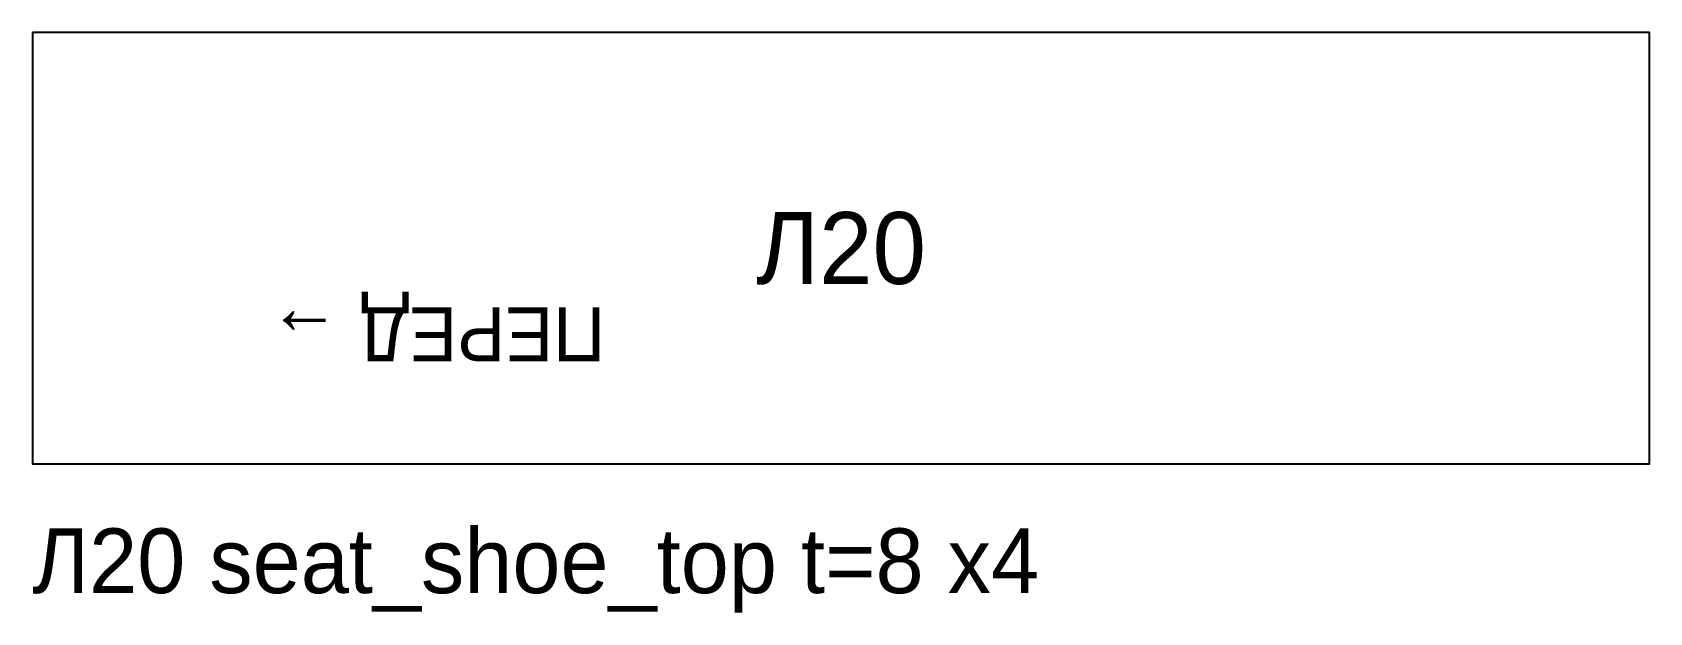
# Model space of a CAD drawing. Header units: millimetres. Extents: x 0 to 150, y -14 to 40.
import ezdxf
from ezdxf.enums import TextEntityAlignment as Align

# ---------------------------------------------------------------- set-up
doc = ezdxf.new("R2010")
doc.units = ezdxf.units.MM

msp = doc.modelspace()

# ---------------------------------------------------------------- linework, layer by layer
at = {"layer": 'CUT'}
msp.add_lwpolyline([(0, 40), (0, 20), (0, 0), (75, 0), (150, 0), (150, 20), (150, 40), (75, 40), (0, 40)], close=True, dxfattribs=at)

# ---------------------------------------------------------------- texts
at = {"layer": 'MARK'}
msp.add_text('Л20', height=6.667, dxfattribs=at).set_placement((75, 20), align=Align.MIDDLE_CENTER)
msp.add_text('ПЕРЕД →', height=5, rotation=180, dxfattribs=at).set_placement((37.5, 12), align=Align.MIDDLE_CENTER)
at = {"layer": 'TEXT'}
msp.add_text('Л20 seat_shoe_top t=8 x4', height=6, dxfattribs=at).set_placement((0, -12))

doc.saveas('drawing.dxf')
